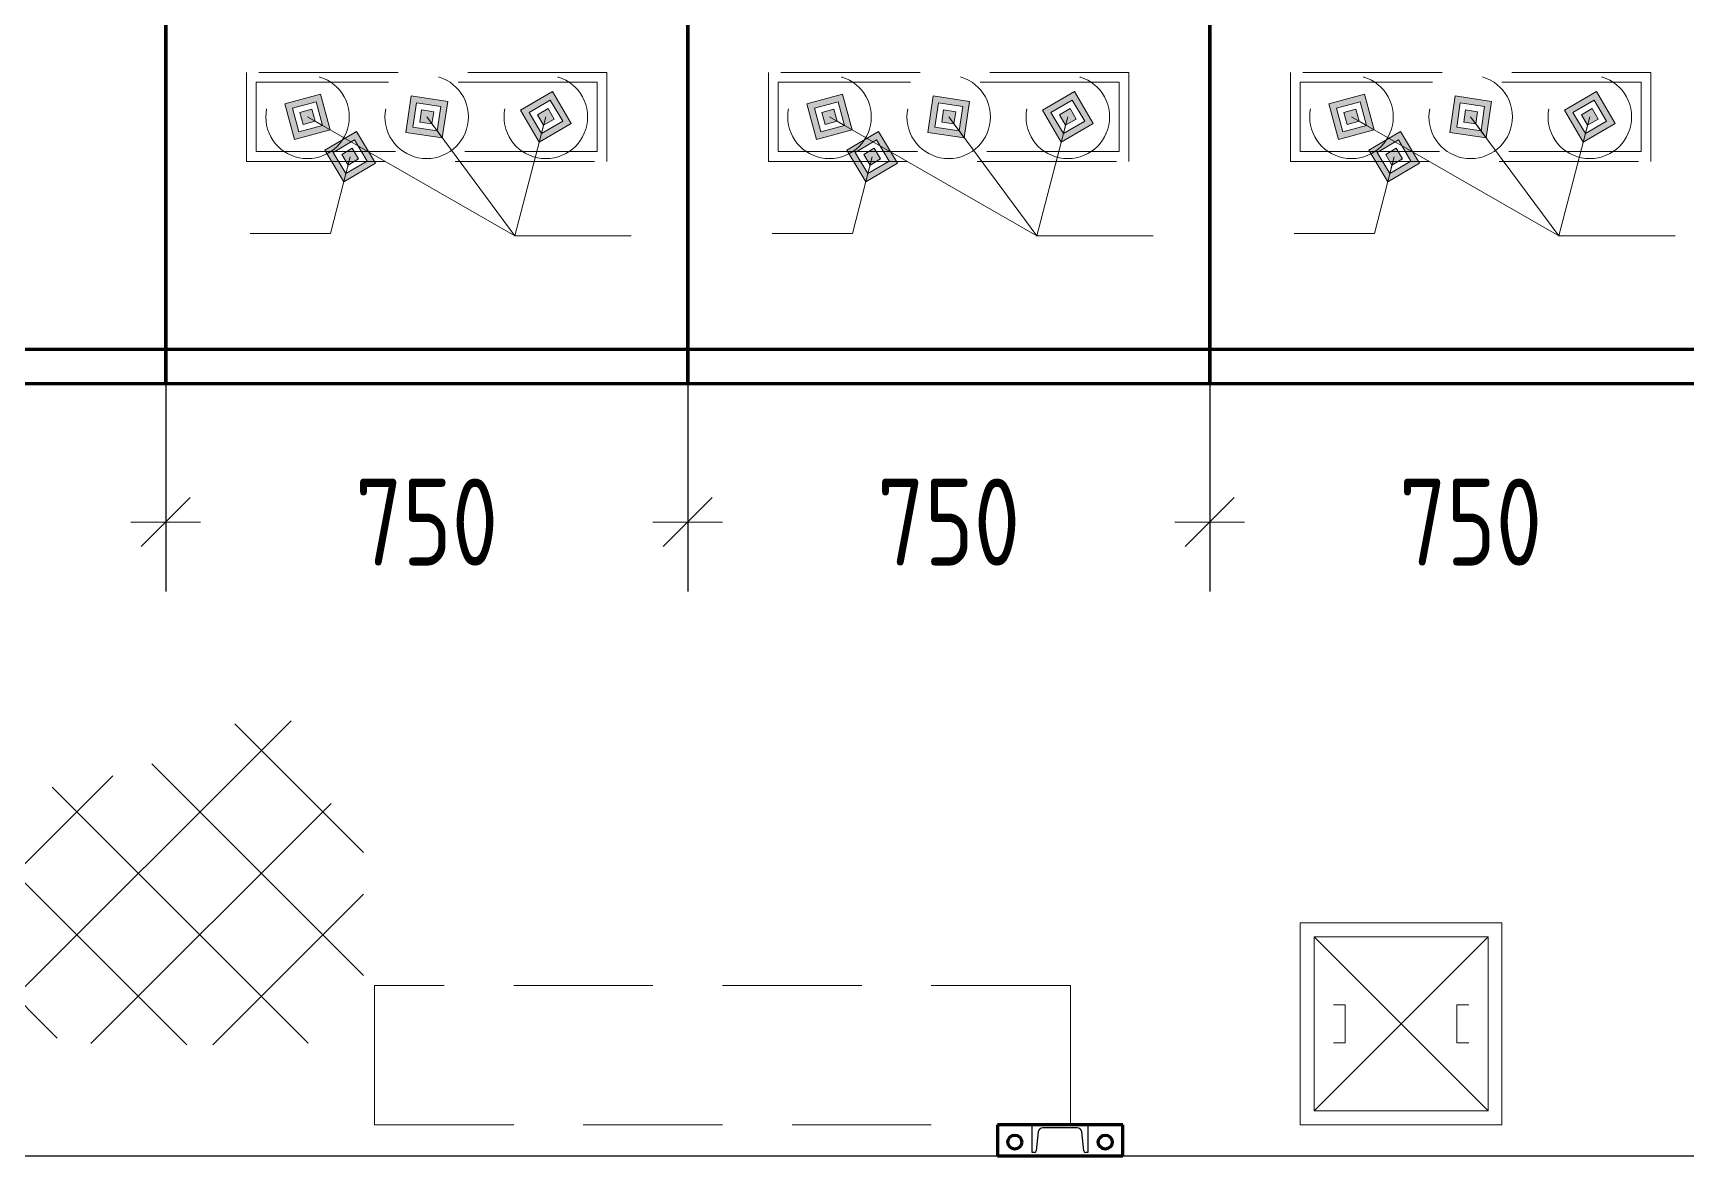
# Model space of a CAD drawing. Header units: millimetres. Extents: x 0 to 1680, y 0 to 594.
# Drawn here: x 258.61 to 306.1, y 479.78 to 512.07 of the extents above; entities that cross this region are included whole.
import ezdxf

# ---------------------------------------------------------------- set-up
doc = ezdxf.new("R2010")
doc.units = ezdxf.units.MM
for name, pattern in [('K5LT32792', [0]), ('K5LT32806', [0]), ('K5LT_BASIC', [0]), ('K5LT_DASHED', [6, 4, -2]), ('K5LT_REINFORCED', [0]), ('K5LT_THIN', [0])]:
    doc.linetypes.add(name, pattern=pattern)
doc.layers.add('Системный слой', color=7, linetype='Continuous')
doc.styles.add('KDIMTEXTSTYLE', font='GOST_AU.SHX', dxfattribs={"width": 0.96, "oblique": 15, "height": 5})
doc.styles.add('KTEXTSTYLE', font='GOST_AU.SHX', dxfattribs={"width": 0.96, "height": 5})
doc.dimstyles.new('KDIMSTYLE (0.02)', dxfattribs={"dimtxt": 5, "dimasz": 1, "dimexe": 2, "dimexo": 0, "dimgap": 1, "dimtad": 1, "dimlfac": 50, "dimtxsty": 'KDIMTEXTSTYLE', "dimsah": 1, "dimcen": 0, "dimdle": 1, "dimadec": 0, "dimazin": 0, "dimtfac": 0.667, "dimtmove": 0, "dimatfit": 3, "dimfxl": 0, "dimtvp": 1, "dimtolj": 1, "dimtzin": 0, "dimarcsym": 0})

# ---------------------------------------------------------------- blocks, each defined once
blk = doc.blocks.new('U15')
at = {"layer": 'Системный слой', "color": 7, "linetype": 'K5LT_DASHED', "lineweight": 13}
for p, q in [((288.418, 484.677), (268.418, 484.677)), ((268.418, 484.677), (268.418, 480.677)), ((288.418, 480.677), (288.418, 484.677)), ((268.418, 480.677), (288.418, 480.677))]:
    blk.add_line(p, q, dxfattribs=at)
blk = doc.blocks.new('U320')
at = {"layer": 'Системный слой', "color": 5, "linetype": 'K5LT32792', "lineweight": 60, "true_color": 0x0000ff}
for p, q in [((247.418, 523.977), (262.418, 523.977)), ((247.418, 501.977), (247.418, 523.977)), ((262.418, 523.977), (262.418, 501.977)), ((262.418, 501.977), (247.418, 501.977))]:
    blk.add_line(p, q, dxfattribs=at)
blk = doc.blocks.new('U321')
at = {"layer": 'Системный слой', "color": 5, "linetype": 'K5LT32792', "lineweight": 60, "true_color": 0x0000ff}
for p, q in [((247.418, 523.977), (248.418, 524.977)), ((248.418, 524.977), (261.418, 524.977)), ((261.418, 524.977), (262.418, 523.977)), ((262.418, 523.977), (247.418, 523.977))]:
    blk.add_line(p, q, dxfattribs=at)
for centre in [(248.918, 524.477), (251.918, 524.477), (254.918, 524.477), (257.918, 524.477), (260.918, 524.477)]:
    blk.add_circle(centre, 0.16, dxfattribs=at)
blk = doc.blocks.new('U319')
at = {"layer": 'Системный слой', "color": 5, "linetype": 'K5LT32792', "lineweight": 60, "true_color": 0x0000ff}
blk.add_line((247.418, 502.977), (262.418, 502.977), dxfattribs=at)
at = {"layer": 'Системный слой'}
for name in ['U321', 'U320']:
    blk.add_blockref(name, (0, 0), dxfattribs=at)
blk = doc.blocks.new('U323')
at = {"layer": 'Системный слой', "color": 5, "linetype": 'K5LT32792', "lineweight": 60, "true_color": 0x0000ff}
for p, q in [((262.418, 523.977), (277.418, 523.977)), ((262.418, 501.977), (262.418, 523.977)), ((277.418, 523.977), (277.418, 501.977)), ((277.418, 501.977), (262.418, 501.977))]:
    blk.add_line(p, q, dxfattribs=at)
blk = doc.blocks.new('U324')
at = {"layer": 'Системный слой', "color": 5, "linetype": 'K5LT32792', "lineweight": 60, "true_color": 0x0000ff}
for p, q in [((262.418, 523.977), (263.418, 524.977)), ((263.418, 524.977), (276.418, 524.977)), ((276.418, 524.977), (277.418, 523.977)), ((277.418, 523.977), (262.418, 523.977))]:
    blk.add_line(p, q, dxfattribs=at)
for centre in [(263.918, 524.477), (266.918, 524.477), (269.918, 524.477), (272.918, 524.477), (275.918, 524.477)]:
    blk.add_circle(centre, 0.16, dxfattribs=at)
blk = doc.blocks.new('U322')
at = {"layer": 'Системный слой', "color": 5, "linetype": 'K5LT32792', "lineweight": 60, "true_color": 0x0000ff}
blk.add_line((262.418, 502.977), (277.418, 502.977), dxfattribs=at)
at = {"layer": 'Системный слой'}
for name in ['U324', 'U323']:
    blk.add_blockref(name, (0, 0), dxfattribs=at)
blk = doc.blocks.new('U326')
at = {"layer": 'Системный слой', "color": 5, "linetype": 'K5LT32792', "lineweight": 60, "true_color": 0x0000ff}
for p, q in [((277.418, 523.977), (292.418, 523.977)), ((277.418, 501.977), (277.418, 523.977)), ((292.418, 523.977), (292.418, 501.977)), ((292.418, 501.977), (277.418, 501.977))]:
    blk.add_line(p, q, dxfattribs=at)
blk = doc.blocks.new('U327')
at = {"layer": 'Системный слой', "color": 5, "linetype": 'K5LT32792', "lineweight": 60, "true_color": 0x0000ff}
for p, q in [((277.418, 523.977), (278.418, 524.977)), ((278.418, 524.977), (291.418, 524.977)), ((291.418, 524.977), (292.418, 523.977)), ((292.418, 523.977), (277.418, 523.977))]:
    blk.add_line(p, q, dxfattribs=at)
for centre in [(278.918, 524.477), (281.918, 524.477), (284.918, 524.477), (287.918, 524.477), (290.918, 524.477)]:
    blk.add_circle(centre, 0.16, dxfattribs=at)
blk = doc.blocks.new('U325')
at = {"layer": 'Системный слой', "color": 5, "linetype": 'K5LT32792', "lineweight": 60, "true_color": 0x0000ff}
blk.add_line((277.418, 502.977), (292.418, 502.977), dxfattribs=at)
at = {"layer": 'Системный слой'}
for name in ['U327', 'U326']:
    blk.add_blockref(name, (0, 0), dxfattribs=at)
blk = doc.blocks.new('U329')
at = {"layer": 'Системный слой', "color": 5, "linetype": 'K5LT32792', "lineweight": 60, "true_color": 0x0000ff}
for p, q in [((292.418, 523.977), (307.418, 523.977)), ((292.418, 501.977), (292.418, 523.977)), ((307.418, 523.977), (307.418, 501.977)), ((307.418, 501.977), (292.418, 501.977))]:
    blk.add_line(p, q, dxfattribs=at)
blk = doc.blocks.new('U330')
at = {"layer": 'Системный слой', "color": 5, "linetype": 'K5LT32792', "lineweight": 60, "true_color": 0x0000ff}
for p, q in [((292.418, 523.977), (293.418, 524.977)), ((293.418, 524.977), (306.418, 524.977)), ((306.418, 524.977), (307.418, 523.977)), ((307.418, 523.977), (292.418, 523.977))]:
    blk.add_line(p, q, dxfattribs=at)
for centre in [(293.918, 524.477), (296.918, 524.477), (299.918, 524.477), (302.918, 524.477), (305.918, 524.477)]:
    blk.add_circle(centre, 0.16, dxfattribs=at)
blk = doc.blocks.new('U328')
at = {"layer": 'Системный слой', "color": 5, "linetype": 'K5LT32792', "lineweight": 60, "true_color": 0x0000ff}
blk.add_line((292.418, 502.977), (307.418, 502.977), dxfattribs=at)
at = {"layer": 'Системный слой'}
for name in ['U330', 'U329']:
    blk.add_blockref(name, (0, 0), dxfattribs=at)
blk = doc.blocks.new('KDIMARROW_03')
at = {"layer": 'Системный слой', "color": 0, "linetype": 'K5LT_THIN', "lineweight": 13}
for p, q in [((-0.707, -0.707), (0.707, 0.707)), ((0, 0), (-1, 0)), ((0, 0), (1, 0))]:
    blk.add_line(p, q, dxfattribs=at)
blk = doc.blocks.new('U356')
at = {"layer": 'Системный слой', "color": 7, "linetype": 'K5LT_DASHED', "lineweight": 13}
for centre in [(266.494, 509.657), (269.918, 509.657), (273.342, 509.657)]:
    blk.add_circle(centre, 1.2, dxfattribs=at)
blk = doc.blocks.new('U358')
at = {"layer": 'Системный слой', "color": 7, "linetype": 'K5LT_DASHED', "lineweight": 13}
for p, q in [((274.818, 510.657), (265.018, 510.657)), ((265.018, 510.657), (265.018, 508.657)), ((274.818, 508.657), (274.818, 510.657)), ((265.018, 508.657), (274.818, 508.657))]:
    blk.add_line(p, q, dxfattribs=at)
blk = doc.blocks.new('U359')
at = {"layer": 'Системный слой', "color": 7, "linetype": 'K5LT_DASHED', "lineweight": 13}
for p, q in [((275.098, 510.937), (264.738, 510.937)), ((264.738, 510.937), (264.738, 508.377)), ((275.098, 508.377), (275.098, 510.937)), ((264.738, 508.377), (275.098, 508.377))]:
    blk.add_line(p, q, dxfattribs=at)
blk = doc.blocks.new('U357')
at = {"layer": 'Системный слой'}
for name in ['U359', 'U358']:
    blk.add_blockref(name, (0, 0), dxfattribs=at)
blk = doc.blocks.new('U360')
at = {"layer": 'Системный слой'}
h = blk.add_hatch(color=7, dxfattribs=at)
h.paths.add_polyline_path([(267.144, 509.283), (266.868, 510.308), (265.844, 510.031), (266.12, 509.007)])
h.paths.add_polyline_path([(266.927, 509.408), (266.743, 510.091), (266.061, 509.907), (266.245, 509.224)])
h.paths.add_polyline_path([(266.711, 509.533), (266.619, 509.874), (266.277, 509.782), (266.369, 509.441)])
h = blk.add_hatch(color=7, dxfattribs=at)
h.paths.add_polyline_path([(270.364, 509.054), (270.521, 510.103), (269.472, 510.26), (269.315, 509.212)])
h.paths.add_polyline_path([(270.215, 509.255), (270.32, 509.955), (269.621, 510.059), (269.516, 509.36)])
h.paths.add_polyline_path([(270.067, 509.456), (270.119, 509.806), (269.769, 509.858), (269.717, 509.509)])
h = blk.add_hatch(color=7, dxfattribs=at)
h.paths.add_polyline_path([(274.068, 509.468), (273.531, 510.383), (272.616, 509.847), (273.153, 508.932)])
h.paths.add_polyline_path([(273.826, 509.531), (273.468, 510.141), (272.858, 509.783), (273.216, 509.174)])
h.paths.add_polyline_path([(273.584, 509.594), (273.405, 509.899), (273.1, 509.72), (273.279, 509.415)])
at = {"layer": 'Системный слой', "color": 7, "linetype": 'K5LT_THIN', "lineweight": 13}
for p, q in [((266.868, 510.308), (265.844, 510.031)), ((267.144, 509.283), (266.868, 510.308)), ((269.472, 510.26), (269.315, 509.212)), ((270.521, 510.103), (269.472, 510.26)), ((273.531, 510.383), (272.616, 509.847)), ((273.468, 510.141), (272.858, 509.783)), ((273.826, 509.531), (273.468, 510.141)), ((274.068, 509.468), (273.531, 510.383)), ((265.844, 510.031), (266.12, 509.007)), ((266.743, 510.091), (266.061, 509.907)), ((266.061, 509.907), (266.245, 509.224)), ((266.619, 509.874), (266.277, 509.782)), ((266.277, 509.782), (266.369, 509.441)), ((272.449, 506.233), (266.494, 509.657)), ((266.711, 509.533), (266.619, 509.874)), ((266.927, 509.408), (266.743, 510.091)), ((269.621, 510.059), (269.516, 509.36)), ((270.32, 509.955), (269.621, 510.059)), ((269.769, 509.858), (269.717, 509.509)), ((270.119, 509.806), (269.769, 509.858)), ((272.449, 506.233), (269.918, 509.657)), ((270.067, 509.456), (270.119, 509.806)), ((270.215, 509.255), (270.32, 509.955)), ((270.364, 509.054), (270.521, 510.103)), ((272.449, 506.233), (273.342, 509.657)), ((272.616, 509.847), (273.153, 508.932)), ((272.858, 509.783), (273.216, 509.174)), ((273.405, 509.899), (273.1, 509.72)), ((273.1, 509.72), (273.279, 509.415)), ((273.584, 509.594), (273.405, 509.899)), ((266.12, 509.007), (267.144, 509.283)), ((266.245, 509.224), (266.927, 509.408)), ((266.369, 509.441), (266.711, 509.533)), ((266.711, 509.533), (266.927, 509.408)), ((266.927, 509.408), (267.144, 509.283)), ((269.315, 509.212), (270.364, 509.054)), ((269.516, 509.36), (270.215, 509.255)), ((269.717, 509.509), (270.067, 509.456)), ((270.067, 509.456), (270.215, 509.255)), ((270.215, 509.255), (270.364, 509.054)), ((273.153, 508.932), (274.068, 509.468)), ((273.216, 509.174), (273.826, 509.531)), ((273.279, 509.415), (273.216, 509.174)), ((273.279, 509.415), (273.584, 509.594)), ((273.216, 509.174), (273.153, 508.932)), ((272.449, 506.233), (275.791, 506.233))]:
    blk.add_line(p, q, dxfattribs=at)
blk = doc.blocks.new('U361')
at = {"layer": 'Системный слой'}
h = blk.add_hatch(color=7, dxfattribs=at)
h.paths.add_polyline_path([(268.445, 508.325), (267.905, 509.238), (266.992, 508.697), (267.533, 507.785)])
h.paths.add_polyline_path([(268.203, 508.387), (267.843, 508.995), (267.235, 508.635), (267.595, 508.027)])
h.paths.add_polyline_path([(267.961, 508.449), (267.781, 508.753), (267.477, 508.573), (267.657, 508.269)])
at = {"layer": 'Системный слой', "color": 7, "linetype": 'K5LT_THIN', "lineweight": 13}
for p, q in [((267.905, 509.238), (266.992, 508.697)), ((268.445, 508.325), (267.905, 509.238)), ((267.843, 508.995), (267.235, 508.635)), ((267.781, 508.753), (267.477, 508.573)), ((267.961, 508.449), (267.781, 508.753)), ((268.203, 508.387), (267.843, 508.995)), ((266.992, 508.697), (267.533, 507.785)), ((267.151, 506.299), (267.719, 508.511)), ((267.235, 508.635), (267.595, 508.027)), ((267.477, 508.573), (267.657, 508.269)), ((267.533, 507.785), (268.445, 508.325)), ((267.595, 508.027), (268.203, 508.387)), ((267.657, 508.269), (267.595, 508.027)), ((267.657, 508.269), (267.961, 508.449)), ((267.595, 508.027), (267.533, 507.785)), ((267.151, 506.299), (264.842, 506.299))]:
    blk.add_line(p, q, dxfattribs=at)
blk = doc.blocks.new('U355')
at = {"layer": 'Системный слой'}
for name in ['U357', 'U356', 'U360', 'U361']:
    blk.add_blockref(name, (0, 0), dxfattribs=at)
blk = doc.blocks.new('U363')
at = {"layer": 'Системный слой', "color": 7, "linetype": 'K5LT_DASHED', "lineweight": 13}
for centre in [(281.494, 509.657), (284.918, 509.657), (288.342, 509.657)]:
    blk.add_circle(centre, 1.2, dxfattribs=at)
blk = doc.blocks.new('U365')
at = {"layer": 'Системный слой', "color": 7, "linetype": 'K5LT_DASHED', "lineweight": 13}
for p, q in [((289.818, 510.657), (280.018, 510.657)), ((280.018, 510.657), (280.018, 508.657)), ((289.818, 508.657), (289.818, 510.657)), ((280.018, 508.657), (289.818, 508.657))]:
    blk.add_line(p, q, dxfattribs=at)
blk = doc.blocks.new('U366')
at = {"layer": 'Системный слой', "color": 7, "linetype": 'K5LT_DASHED', "lineweight": 13}
for p, q in [((290.098, 510.937), (279.738, 510.937)), ((279.738, 510.937), (279.738, 508.377)), ((290.098, 508.377), (290.098, 510.937)), ((279.738, 508.377), (290.098, 508.377))]:
    blk.add_line(p, q, dxfattribs=at)
blk = doc.blocks.new('U364')
at = {"layer": 'Системный слой'}
for name in ['U366', 'U365']:
    blk.add_blockref(name, (0, 0), dxfattribs=at)
blk = doc.blocks.new('U367')
at = {"layer": 'Системный слой'}
h = blk.add_hatch(color=7, dxfattribs=at)
h.paths.add_polyline_path([(282.144, 509.283), (281.868, 510.308), (280.844, 510.031), (281.12, 509.007)])
h.paths.add_polyline_path([(281.927, 509.408), (281.743, 510.091), (281.061, 509.907), (281.245, 509.224)])
h.paths.add_polyline_path([(281.711, 509.533), (281.619, 509.874), (281.277, 509.782), (281.369, 509.441)])
h = blk.add_hatch(color=7, dxfattribs=at)
h.paths.add_polyline_path([(285.364, 509.054), (285.521, 510.103), (284.472, 510.26), (284.315, 509.212)])
h.paths.add_polyline_path([(285.215, 509.255), (285.32, 509.955), (284.621, 510.059), (284.516, 509.36)])
h.paths.add_polyline_path([(285.067, 509.456), (285.119, 509.806), (284.769, 509.858), (284.717, 509.509)])
h = blk.add_hatch(color=7, dxfattribs=at)
h.paths.add_polyline_path([(289.068, 509.468), (288.531, 510.383), (287.616, 509.847), (288.153, 508.932)])
h.paths.add_polyline_path([(288.826, 509.531), (288.468, 510.141), (287.858, 509.783), (288.216, 509.174)])
h.paths.add_polyline_path([(288.584, 509.594), (288.405, 509.899), (288.1, 509.72), (288.279, 509.415)])
at = {"layer": 'Системный слой', "color": 7, "linetype": 'K5LT_THIN', "lineweight": 13}
for p, q in [((281.868, 510.308), (280.844, 510.031)), ((282.144, 509.283), (281.868, 510.308)), ((284.472, 510.26), (284.315, 509.212)), ((285.521, 510.103), (284.472, 510.26)), ((288.531, 510.383), (287.616, 509.847)), ((288.468, 510.141), (287.858, 509.783)), ((288.826, 509.531), (288.468, 510.141)), ((289.068, 509.468), (288.531, 510.383)), ((280.844, 510.031), (281.12, 509.007)), ((281.743, 510.091), (281.061, 509.907)), ((281.061, 509.907), (281.245, 509.224)), ((281.619, 509.874), (281.277, 509.782)), ((281.277, 509.782), (281.369, 509.441)), ((287.449, 506.233), (281.494, 509.657)), ((281.711, 509.533), (281.619, 509.874)), ((281.927, 509.408), (281.743, 510.091)), ((284.621, 510.059), (284.516, 509.36)), ((285.32, 509.955), (284.621, 510.059)), ((284.769, 509.858), (284.717, 509.509)), ((285.119, 509.806), (284.769, 509.858)), ((287.449, 506.233), (284.918, 509.657)), ((285.067, 509.456), (285.119, 509.806)), ((285.215, 509.255), (285.32, 509.955)), ((285.364, 509.054), (285.521, 510.103)), ((287.449, 506.233), (288.342, 509.657)), ((287.616, 509.847), (288.153, 508.932)), ((287.858, 509.783), (288.216, 509.174)), ((288.405, 509.899), (288.1, 509.72)), ((288.1, 509.72), (288.279, 509.415)), ((288.584, 509.594), (288.405, 509.899)), ((281.12, 509.007), (282.144, 509.283)), ((281.245, 509.224), (281.927, 509.408)), ((281.369, 509.441), (281.711, 509.533)), ((281.711, 509.533), (281.927, 509.408)), ((281.927, 509.408), (282.144, 509.283)), ((284.315, 509.212), (285.364, 509.054)), ((284.516, 509.36), (285.215, 509.255)), ((284.717, 509.509), (285.067, 509.456)), ((285.067, 509.456), (285.215, 509.255)), ((285.215, 509.255), (285.364, 509.054)), ((288.153, 508.932), (289.068, 509.468)), ((288.216, 509.174), (288.826, 509.531)), ((288.279, 509.415), (288.216, 509.174)), ((288.279, 509.415), (288.584, 509.594)), ((288.216, 509.174), (288.153, 508.932)), ((287.449, 506.233), (290.791, 506.233))]:
    blk.add_line(p, q, dxfattribs=at)
blk = doc.blocks.new('U368')
at = {"layer": 'Системный слой'}
h = blk.add_hatch(color=7, dxfattribs=at)
h.paths.add_polyline_path([(283.445, 508.325), (282.905, 509.238), (281.992, 508.697), (282.533, 507.785)])
h.paths.add_polyline_path([(283.203, 508.387), (282.843, 508.995), (282.235, 508.635), (282.595, 508.027)])
h.paths.add_polyline_path([(282.961, 508.449), (282.781, 508.753), (282.477, 508.573), (282.657, 508.269)])
at = {"layer": 'Системный слой', "color": 7, "linetype": 'K5LT_THIN', "lineweight": 13}
for p, q in [((282.905, 509.238), (281.992, 508.697)), ((283.445, 508.325), (282.905, 509.238)), ((282.843, 508.995), (282.235, 508.635)), ((282.781, 508.753), (282.477, 508.573)), ((282.961, 508.449), (282.781, 508.753)), ((283.203, 508.387), (282.843, 508.995)), ((281.992, 508.697), (282.533, 507.785)), ((282.151, 506.299), (282.719, 508.511)), ((282.235, 508.635), (282.595, 508.027)), ((282.477, 508.573), (282.657, 508.269)), ((282.533, 507.785), (283.445, 508.325)), ((282.595, 508.027), (283.203, 508.387)), ((282.657, 508.269), (282.595, 508.027)), ((282.657, 508.269), (282.961, 508.449)), ((282.595, 508.027), (282.533, 507.785)), ((282.151, 506.299), (279.842, 506.299))]:
    blk.add_line(p, q, dxfattribs=at)
blk = doc.blocks.new('U362')
at = {"layer": 'Системный слой'}
for name in ['U364', 'U363', 'U367', 'U368']:
    blk.add_blockref(name, (0, 0), dxfattribs=at)
blk = doc.blocks.new('U370')
at = {"layer": 'Системный слой', "color": 7, "linetype": 'K5LT_DASHED', "lineweight": 13}
for centre in [(296.494, 509.657), (299.918, 509.657), (303.342, 509.657)]:
    blk.add_circle(centre, 1.2, dxfattribs=at)
blk = doc.blocks.new('U372')
at = {"layer": 'Системный слой', "color": 7, "linetype": 'K5LT_DASHED', "lineweight": 13}
for p, q in [((304.818, 510.657), (295.018, 510.657)), ((295.018, 510.657), (295.018, 508.657)), ((304.818, 508.657), (304.818, 510.657)), ((295.018, 508.657), (304.818, 508.657))]:
    blk.add_line(p, q, dxfattribs=at)
blk = doc.blocks.new('U373')
at = {"layer": 'Системный слой', "color": 7, "linetype": 'K5LT_DASHED', "lineweight": 13}
for p, q in [((305.098, 510.937), (294.738, 510.937)), ((294.738, 510.937), (294.738, 508.377)), ((305.098, 508.377), (305.098, 510.937)), ((294.738, 508.377), (305.098, 508.377))]:
    blk.add_line(p, q, dxfattribs=at)
blk = doc.blocks.new('U371')
at = {"layer": 'Системный слой'}
for name in ['U373', 'U372']:
    blk.add_blockref(name, (0, 0), dxfattribs=at)
blk = doc.blocks.new('U374')
at = {"layer": 'Системный слой'}
h = blk.add_hatch(color=7, dxfattribs=at)
h.paths.add_polyline_path([(297.144, 509.283), (296.868, 510.308), (295.844, 510.031), (296.12, 509.007)])
h.paths.add_polyline_path([(296.927, 509.408), (296.743, 510.091), (296.061, 509.907), (296.245, 509.224)])
h.paths.add_polyline_path([(296.711, 509.533), (296.619, 509.874), (296.277, 509.782), (296.369, 509.441)])
h = blk.add_hatch(color=7, dxfattribs=at)
h.paths.add_polyline_path([(300.364, 509.054), (300.521, 510.103), (299.472, 510.26), (299.315, 509.212)])
h.paths.add_polyline_path([(300.215, 509.255), (300.32, 509.955), (299.621, 510.059), (299.516, 509.36)])
h.paths.add_polyline_path([(300.067, 509.456), (300.119, 509.806), (299.769, 509.858), (299.717, 509.509)])
h = blk.add_hatch(color=7, dxfattribs=at)
h.paths.add_polyline_path([(304.068, 509.468), (303.531, 510.383), (302.616, 509.847), (303.153, 508.932)])
h.paths.add_polyline_path([(303.826, 509.531), (303.468, 510.141), (302.858, 509.783), (303.216, 509.174)])
h.paths.add_polyline_path([(303.584, 509.594), (303.405, 509.899), (303.1, 509.72), (303.279, 509.415)])
at = {"layer": 'Системный слой', "color": 7, "linetype": 'K5LT_THIN', "lineweight": 13}
for p, q in [((296.868, 510.308), (295.844, 510.031)), ((297.144, 509.283), (296.868, 510.308)), ((299.472, 510.26), (299.315, 509.212)), ((300.521, 510.103), (299.472, 510.26)), ((303.531, 510.383), (302.616, 509.847)), ((303.468, 510.141), (302.858, 509.783)), ((303.826, 509.531), (303.468, 510.141)), ((304.068, 509.468), (303.531, 510.383)), ((295.844, 510.031), (296.12, 509.007)), ((296.743, 510.091), (296.061, 509.907)), ((296.061, 509.907), (296.245, 509.224)), ((296.619, 509.874), (296.277, 509.782)), ((296.277, 509.782), (296.369, 509.441)), ((302.449, 506.233), (296.494, 509.657)), ((296.711, 509.533), (296.619, 509.874)), ((296.927, 509.408), (296.743, 510.091)), ((299.621, 510.059), (299.516, 509.36)), ((300.32, 509.955), (299.621, 510.059)), ((299.769, 509.858), (299.717, 509.509)), ((300.119, 509.806), (299.769, 509.858)), ((302.449, 506.233), (299.918, 509.657)), ((300.067, 509.456), (300.119, 509.806)), ((300.215, 509.255), (300.32, 509.955)), ((300.364, 509.054), (300.521, 510.103)), ((302.449, 506.233), (303.342, 509.657)), ((302.616, 509.847), (303.153, 508.932)), ((302.858, 509.783), (303.216, 509.174)), ((303.405, 509.899), (303.1, 509.72)), ((303.1, 509.72), (303.279, 509.415)), ((303.584, 509.594), (303.405, 509.899)), ((296.12, 509.007), (297.144, 509.283)), ((296.245, 509.224), (296.927, 509.408)), ((296.369, 509.441), (296.711, 509.533)), ((296.711, 509.533), (296.927, 509.408)), ((296.927, 509.408), (297.144, 509.283)), ((299.315, 509.212), (300.364, 509.054)), ((299.516, 509.36), (300.215, 509.255)), ((299.717, 509.509), (300.067, 509.456)), ((300.067, 509.456), (300.215, 509.255)), ((300.215, 509.255), (300.364, 509.054)), ((303.153, 508.932), (304.068, 509.468)), ((303.216, 509.174), (303.826, 509.531)), ((303.279, 509.415), (303.216, 509.174)), ((303.279, 509.415), (303.584, 509.594)), ((303.216, 509.174), (303.153, 508.932)), ((302.449, 506.233), (305.791, 506.233))]:
    blk.add_line(p, q, dxfattribs=at)
blk = doc.blocks.new('U375')
at = {"layer": 'Системный слой'}
h = blk.add_hatch(color=7, dxfattribs=at)
h.paths.add_polyline_path([(298.445, 508.325), (297.905, 509.238), (296.992, 508.697), (297.533, 507.785)])
h.paths.add_polyline_path([(298.203, 508.387), (297.843, 508.995), (297.235, 508.635), (297.595, 508.027)])
h.paths.add_polyline_path([(297.961, 508.449), (297.781, 508.753), (297.477, 508.573), (297.657, 508.269)])
at = {"layer": 'Системный слой', "color": 7, "linetype": 'K5LT_THIN', "lineweight": 13}
for p, q in [((297.905, 509.238), (296.992, 508.697)), ((298.445, 508.325), (297.905, 509.238)), ((297.843, 508.995), (297.235, 508.635)), ((297.781, 508.753), (297.477, 508.573)), ((297.961, 508.449), (297.781, 508.753)), ((298.203, 508.387), (297.843, 508.995)), ((296.992, 508.697), (297.533, 507.785)), ((297.151, 506.299), (297.719, 508.511)), ((297.235, 508.635), (297.595, 508.027)), ((297.477, 508.573), (297.657, 508.269)), ((297.533, 507.785), (298.445, 508.325)), ((297.595, 508.027), (298.203, 508.387)), ((297.657, 508.269), (297.595, 508.027)), ((297.657, 508.269), (297.961, 508.449)), ((297.595, 508.027), (297.533, 507.785)), ((297.151, 506.299), (294.842, 506.299))]:
    blk.add_line(p, q, dxfattribs=at)
blk = doc.blocks.new('U369')
at = {"layer": 'Системный слой'}
for name in ['U371', 'U370', 'U374', 'U375']:
    blk.add_blockref(name, (0, 0), dxfattribs=at)
blk = doc.blocks.new('U1383')
at = {"layer": 'Системный слой', "color": 7, "linetype": 'K5LT_THIN', "lineweight": 13}
for p, q in [((300.818, 486.477), (295.018, 486.477)), ((295.018, 486.477), (295.018, 480.677)), ((300.818, 480.677), (300.818, 486.477)), ((295.018, 480.677), (300.818, 480.677))]:
    blk.add_line(p, q, dxfattribs=at)
blk = doc.blocks.new('U1385')
at = {"layer": 'Системный слой', "color": 7, "linetype": 'K5LT32806', "lineweight": 18}
for p, q in [((300.418, 486.077), (295.418, 486.077)), ((295.418, 486.077), (295.418, 481.077)), ((300.418, 481.077), (300.418, 486.077)), ((295.418, 481.077), (300.418, 481.077))]:
    blk.add_line(p, q, dxfattribs=at)
blk = doc.blocks.new('U1384')
at = {"layer": 'Системный слой', "color": 7, "linetype": 'K5LT32806', "lineweight": 18}
for p, q in [((300.418, 486.077), (295.418, 481.077)), ((300.418, 481.077), (295.418, 486.077)), ((296.312, 484.126), (295.973, 484.126)), ((296.312, 483.028), (296.312, 484.126)), ((299.524, 484.126), (299.863, 484.126)), ((299.524, 483.028), (299.524, 484.126)), ((296.312, 483.028), (295.973, 483.028)), ((299.524, 483.028), (299.863, 483.028))]:
    blk.add_line(p, q, dxfattribs=at)
at = {"layer": 'Системный слой'}
blk.add_blockref('U1385', (0, 0), dxfattribs=at)
blk = doc.blocks.new('U1382')
at = {"layer": 'Системный слой'}
for name in ['U1383', 'U1384']:
    blk.add_blockref(name, (0, 0), dxfattribs=at)
blk = doc.blocks.new('U1485')
at = {"layer": 'Системный слой', "color": 134, "linetype": 'K5LT_REINFORCED', "lineweight": 60, "true_color": 0x009696}
for p, q in [((289.918, 480.677), (286.318, 480.677)), ((286.318, 480.677), (286.318, 479.777)), ((289.918, 479.777), (289.918, 480.677)), ((286.318, 479.777), (289.918, 479.777))]:
    blk.add_line(p, q, dxfattribs=at)
blk = doc.blocks.new('U1486')
at = {"layer": 'Системный слой', "color": 150, "linetype": 'K5LT_BASIC', "lineweight": 25, "true_color": 0x0080ff}
for p, q in [((287.318, 479.877), (287.318, 480.677)), ((287.318, 480.677), (288.918, 480.677)), ((287.494, 480.472), (287.43, 479.922)), ((288.613, 480.587), (287.623, 480.587)), ((288.806, 479.922), (288.742, 480.472)), ((288.918, 480.677), (288.918, 479.877)), ((287.38, 479.877), (287.318, 479.877)), ((288.918, 479.877), (288.855, 479.877))]:
    blk.add_line(p, q, dxfattribs=at)
for centre, radius, start, end in [((287.623, 480.457), 0.13, 90, 173.4224), ((288.613, 480.457), 0.13, 6.5776, 90), ((287.38, 479.927), 0.05, 270, 353.4224), ((288.855, 479.927), 0.05, 186.5776, 270)]:
    blk.add_arc(centre, radius, start, end, dxfattribs=at)
blk = doc.blocks.new('U1484')
at = {"layer": 'Системный слой', "color": 134, "linetype": 'K5LT_REINFORCED', "lineweight": 60, "true_color": 0x009696}
for centre in [(286.818, 480.177), (289.418, 480.177)]:
    blk.add_circle(centre, 0.2, dxfattribs=at)
at = {"layer": 'Системный слой'}
for name in ['U1485', 'U1486']:
    blk.add_blockref(name, (0, 0), dxfattribs=at)
blk = doc.blocks.new('U288')
at = {"layer": 'Системный слой'}
for name in ['U319', 'U322', 'U325', 'U328']:
    blk.add_blockref(name, (0, 0), dxfattribs=at)
at = {"layer": 'Системный слой', "color": 7}
for base, p1, p2, location in [((262.41796, 498.00532), (247.41796, 501.97733), (262.41796, 501.97733), (254.91796, 498.00532)), ((277.41796, 498.00532), (262.41796, 501.97733), (277.41796, 501.97733), (269.91796, 498.00532)), ((292.41796, 498.00532), (277.41796, 501.97733), (292.41796, 501.97733), (284.91796, 498.00532)), ((307.41796, 498.00532), (292.41796, 501.97733), (307.41796, 501.97733), (299.91796, 498.00532))]:
    blk.add_linear_dim(base=base, p1=p1, p2=p2, location=location, dimstyle='KDIMSTYLE (0.02)', override={"dimexo": 0, "dimpost": '\\H2.5;\\W0.965;\\Q0;<>', "dimblk1": 'KDIMARROW_03', "dimblk2": 'KDIMARROW_03', "dimse1": 0, "dimse2": 0, "dimclrt": 7, "dimtolj": 1}, dxfattribs=at).render()
blk = doc.blocks.new('U287')
at = {"layer": 'Системный слой'}
for name in ['U288', 'U355', 'U362', 'U369']:
    blk.add_blockref(name, (0, 0), dxfattribs=at)

msp = doc.modelspace()

# ---------------------------------------------------------------- hatches: boundary and pattern name
at = {"layer": 'Системный слой'}
h = msp.add_hatch(dxfattribs=at)
h.set_pattern_fill('', angle=45, style=0, pattern_type=0)
h.set_pattern_definition([(45, (0, 0), (-1.767767, 1.767767), []), (135, (0, 0), (-1.767767, -1.767767), [])])
h.paths.add_polyline_path([(257.21463, 490.30606), (251.96939, 491.55131), (252.03083, 491.00677), (252.12394, 490.46674), (252.24842, 489.93307), (252.40382, 489.40757), (252.58963, 488.89204), (252.8052, 488.38823), (253.04981, 487.89786), (253.32261, 487.4226), (253.62269, 486.96407), (253.94902, 486.52383), (254.30048, 486.10338), (254.67587, 485.70417), (255.07393, 485.32754), (255.49329, 484.97478), (255.93251, 484.64709), (256.39011, 484.3456), (256.86453, 484.07132), (257.35414, 483.8252), (257.85728, 483.60807), (258.37224, 483.42067), (258.89725, 483.26364), (259.43054, 483.13752), (259.97027, 483.04274), (260.51462, 482.97961), (261.06172, 482.94836), (261.60971, 482.94909), (262.10295, 482.97716), (266.10295, 482.97716), (266.3553, 482.99314), (266.60362, 483.04084), (266.84393, 483.11948), (267.0724, 483.22782), (267.28538, 483.36412), (267.47945, 483.52621), (267.65152, 483.71148), (267.79884, 483.91699), (267.91905, 484.13944), (268.01024, 484.37528), (268.07094, 484.62075), (268.10018, 484.8719), (268.10295, 484.97716), (268.10295, 488.97716), (267.90365, 489.05871), (267.71861, 489.16886), (267.5519, 489.30518), (267.40721, 489.46467), (267.28771, 489.64382), (267.19604, 489.83868), (267.13422, 490.04496), (267.1036, 490.25811), (267.10486, 490.47345), (267.13798, 490.68624), (267.20221, 490.89177), (267.29616, 491.08554), (267.41775, 491.26328), (267.48081, 491.33699), (265.26561, 492.7884), (264.74182, 492.42211), (264.20035, 492.08249), (263.64256, 491.77039), (263.06985, 491.4866), (262.48366, 491.23182), (261.88546, 491.00669), (261.27673, 490.81178), (260.65902, 490.64758), (260.03386, 490.51449), (259.40283, 490.41285), (258.7675, 490.34292), (258.12947, 490.30487), (257.49033, 490.2988)])

# ---------------------------------------------------------------- linework, layer by layer
at = {"layer": 'Системный слой', "color": 150, "linetype": 'K5LT_BASIC', "lineweight": 25, "true_color": 0x0080ff}
msp.add_line((169.41796, 479.77733), (325.41796, 479.77733), dxfattribs=at)

# ---------------------------------------------------------------- block references
at = {"layer": 'Системный слой'}
for name in ['U287', 'U1382', 'U15', 'U1484']:
    msp.add_blockref(name, (0, 0), dxfattribs=at)

doc.saveas('drawing.dxf')
